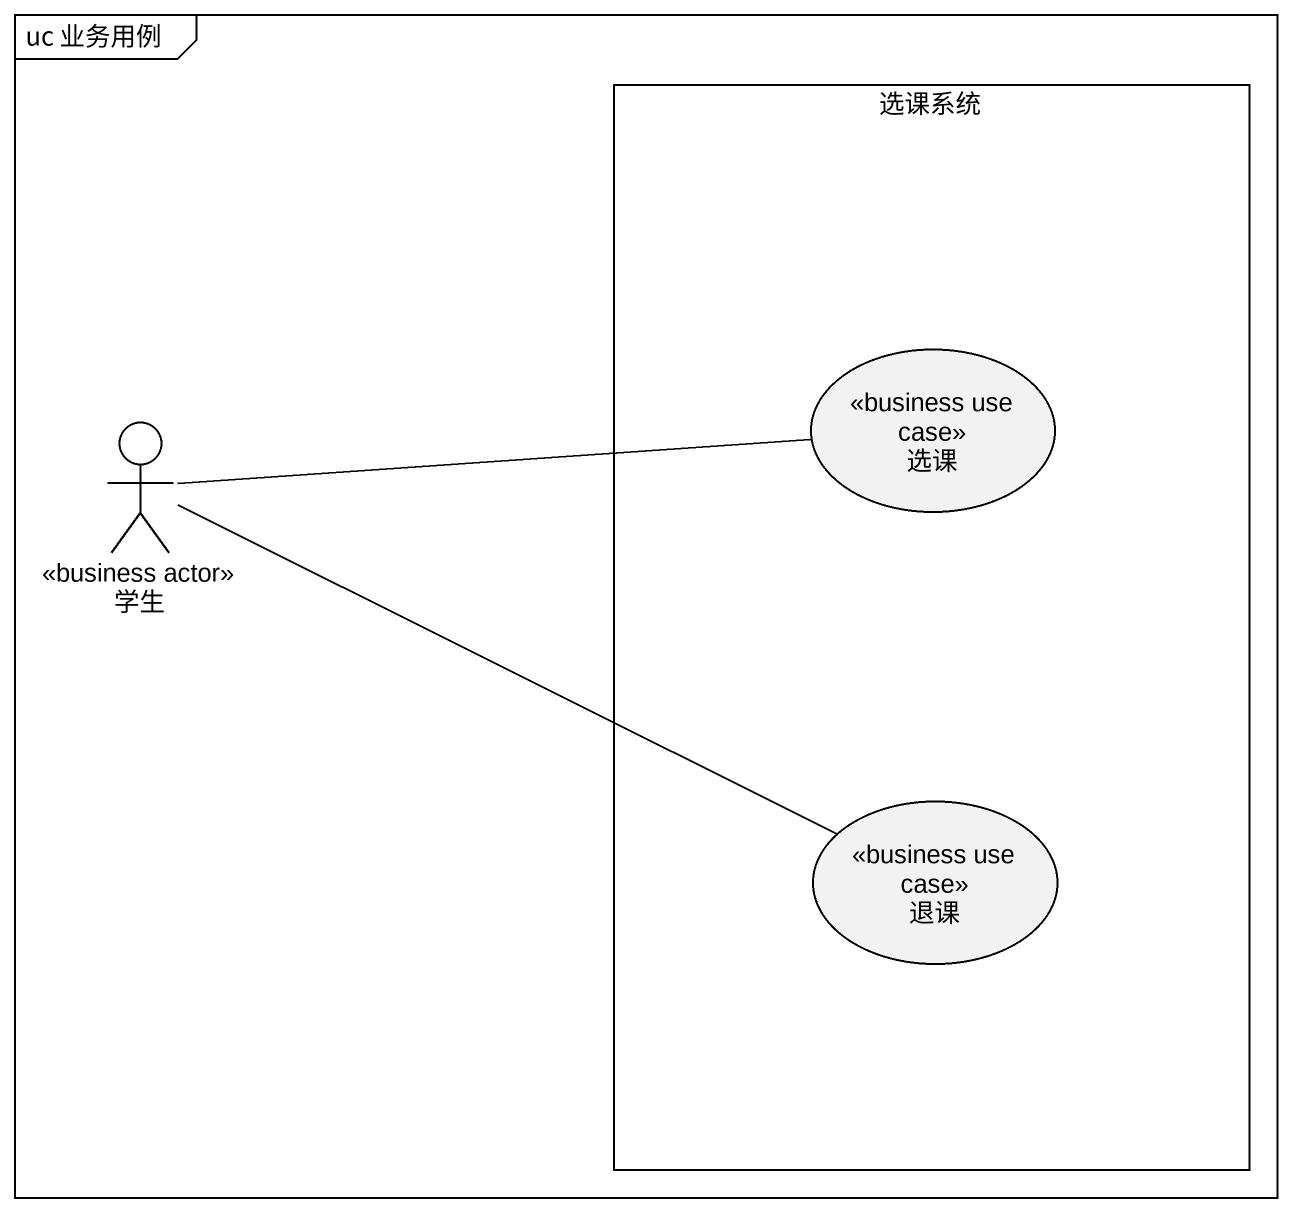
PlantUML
@startuml
mainframe uc 业务用例
rectangle 选课系统 {
  usecase 选课 <<business use case>>
  usecase 退课 <<business use case>>
}
actor 学生 <<business actor>>
学生 -right- 选课
学生 -right- 退课
@enduml
